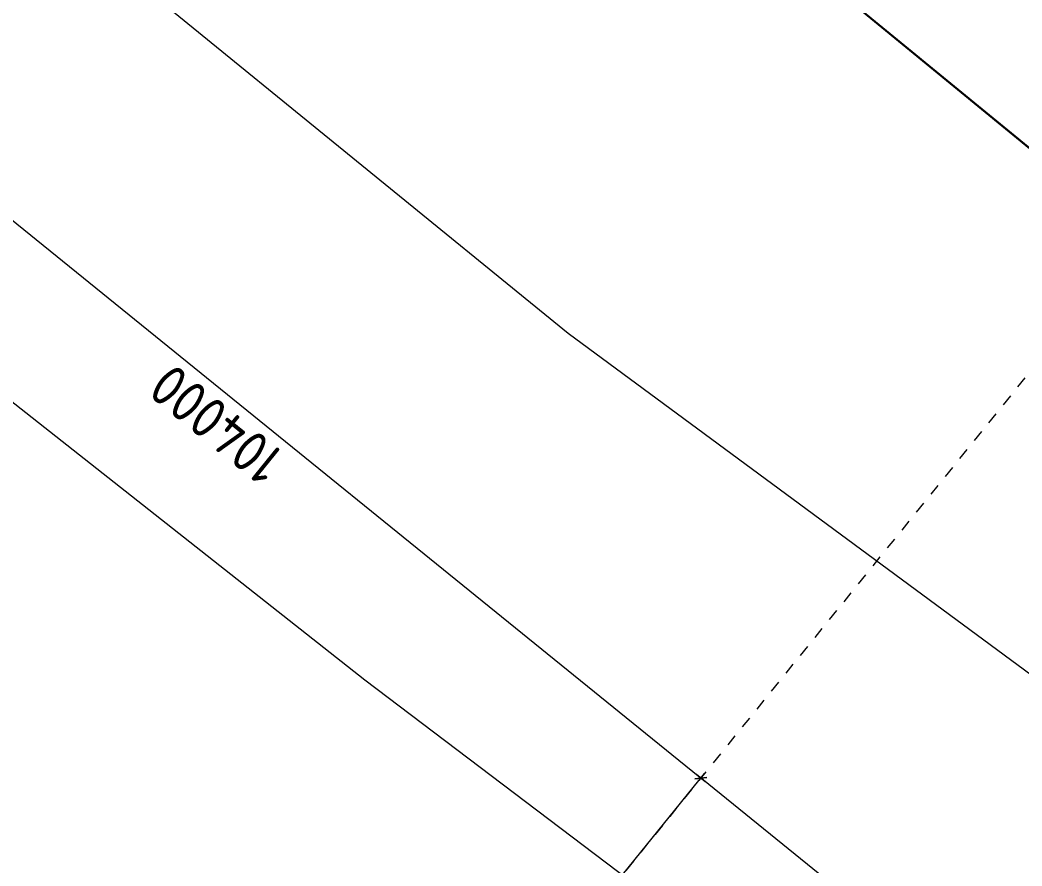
# Model space of a CAD drawing. Header units: metres. Extents: x 507649 to 509016, y 6966950 to 6967777.
# Drawn here: x 507844.67 to 507853.37, y 6967070.78 to 6967078.12 of the extents above; entities that cross this region are included whole.
import ezdxf

# ---------------------------------------------------------------- set-up
doc = ezdxf.new("R2010")
doc.units = ezdxf.units.M
doc.linetypes.add('Grid Line', pattern=[2.1, 1.2, -0.3, 0.3, -0.3])
doc.layers.get('DEFPOINTS').update_dxf_attribs({"color": 11})
doc.layers.add('D_UG_PIPES', color=252, linetype='EXIST_SWD', lineweight=0)
doc.layers.add('G-ANNO-TEXT', color=47, linetype='Continuous', lineweight=5, plot=False)
doc.layers.add('S-GRID', color=47, linetype='Continuous', lineweight=5, plot=False)
for name, color, linetype in [('mga2020bdy', 252, 'Continuous'), ('mga2020DR_UNLINED', 252, 'Continuous'), ('XREF', 7, 'Continuous')]:
    doc.layers.add(name, color=color, linetype=linetype)
doc.styles.add('Arial_1', font='ISOCP.shx', dxfattribs={"height": 360})
doc.styles.get("Standard").update_dxf_attribs({"font": 'isocp.shx'})
doc.linetypes.add('EXIST_SWD', pattern='A,5,-2.5,5,-2,["SWD",Standard,S=2.5,R=0,X=0,Y=-1.25],-8,5,-2.5,5,-2.5', length=37.5)
doc.dimstyles.new('2_5-CON-Diagonal-_mm__O', dxfattribs={"dimscale": 30.48, "dimtxt": 127.532425, "dimasz": 2.46063, "dimexe": 1.64042, "dimexo": 0.0625, "dimgap": 2.46063, "dimtad": 1, "dimdec": 0, "dimlfac": 10, "dimzin": 0, "dimdsep": 46, "dimtxsty": 'Arial_1', "dimblk1": 'OBLIQUE', "dimblk2": 'OBLIQUE', "dimsah": 1, "dimcen": 0.09, "dimdle": 1.64042, "dimazin": 0, "dimtfac": 1, "dimtdec": 4, "dimtix": 1, "dimtmove": 0, "dimatfit": 3, "dimfxl": 8.2021, "dimfxlon": 1, "dimtvp": 1, "dimtfill": 1, "dimtolj": 1, "dimtzin": 0, "dimlwd": 15, "dimlwe": 15, "dimarcsym": 2})

# ---------------------------------------------------------------- blocks, each defined once
blk = doc.blocks.new('_Oblique')
at = {"color": 0, "linetype": 'ByBlock', "lineweight": -2}
blk.add_line((-0.5, -0.5), (0.5, 0.5), dxfattribs=at)
blk = doc.blocks.new('*D65')
at = {"layer": 'DEFPOINTS', "color": 0, "transparency": 16777216}
for p in [(-2432060.7, 4041779.5), (-2431246.7, 4039415.7), (-2441894, 4038393.5)]:
    blk.add_point(p, dxfattribs=at)
at = {"layer": 'G-ANNO-TEXT', "color": 0, "lineweight": 15, "transparency": 16777216}
for p, q in [((-2432060, 4041777.7), (-2431230.4, 4039368.4)), ((-2441127.4, 4036013.4), (-2431199.4, 4039431.9)), ((-2441893.4, 4038391.7), (-2441063.8, 4035982.4))]:
    blk.add_line(p, q, dxfattribs=at)
at = {"layer": 'G-ANNO-TEXT', "color": 0, "lineweight": 15, "transparency": 16777216, "xscale": 75, "yscale": 75, "zscale": 75}
for p, rotation in [((-2431246.7, 4039415.7), 19.00040711758406), ((-2441080.1, 4036029.7), 199.000407117584)]:
    blk.add_blockref('_Oblique', p, dxfattribs=dict(at, rotation=rotation))
at = {"layer": 'G-ANNO-TEXT', "color": 0, "lineweight": 15, "transparency": 16777216, "insert": (-2436247.7, 4037967.4), "char_height": 360, "width": 576.839, "attachment_point": 5, "rotation": 19.00041, "style": 'Arial_1', "bg_fill": 3, "box_fill_scale": 1.1, "bg_fill_color": 256, "bg_fill_true_color": 13158600, "bg_fill_transparency": 0}
blk.add_mtext('\\A1;104000', dxfattribs=at)
blk = doc.blocks.new('*D66')
at = {"layer": 'DEFPOINTS', "color": 0, "transparency": 16777216}
for p in [(-2422227.3, 4045165.4), (-2421413.3, 4042801.6), (-2432060.7, 4041779.5)]:
    blk.add_point(p, dxfattribs=at)
at = {"layer": 'G-ANNO-TEXT', "color": 0, "lineweight": 15, "transparency": 16777216}
for p, q in [((-2422226.7, 4045163.6), (-2421397.1, 4042754.4)), ((-2431294, 4039399.4), (-2421366.1, 4042817.9)), ((-2432060, 4041777.7), (-2431230.4, 4039368.4))]:
    blk.add_line(p, q, dxfattribs=at)
at = {"layer": 'G-ANNO-TEXT', "color": 0, "lineweight": 15, "transparency": 16777216, "xscale": 75, "yscale": 75, "zscale": 75}
for p, rotation in [((-2421413.3, 4042801.6), 19.00040711758406), ((-2431246.7, 4039415.7), 199.000407117584)]:
    blk.add_blockref('_Oblique', p, dxfattribs=dict(at, rotation=rotation))
at = {"layer": 'G-ANNO-TEXT', "color": 0, "lineweight": 15, "transparency": 16777216, "insert": (-2426414.3, 4041353.4), "char_height": 360, "width": 576.839, "attachment_point": 5, "rotation": 19.00041, "style": 'Arial_1', "bg_fill": 3, "box_fill_scale": 1.1, "bg_fill_color": 256, "bg_fill_true_color": 13158600, "bg_fill_transparency": 0}
blk.add_mtext('\\A1;104000', dxfattribs=at)
blk = doc.blocks.new('XE_SURVEY')
at = {"layer": 'D_UG_PIPES', "flags": 128}
for points in [[(507908.3194, 6967041.0228), (507901.1557, 6967044.3926), (507883.5317, 6967052.3106), (507865.9127, 6967063.2336), (507849.4277, 6967075.4016), (507831.8857, 6967089.6886), (507819.7577, 6967102.6046), (507806.4027, 6967117.2296), (507792.9517, 6967131.7886), (507779.2537, 6967146.5056), (507765.6947, 6967161.1276), (507752.3587, 6967175.7216), (507738.5777, 6967190.6126), (507734.1857, 6967195.2312)], [(507730.3897, 6967192.1492), (507734.9557, 6967187.0926), (507748.4237, 6967172.3246), (507762.3347, 6967157.8276), (507776.0887, 6967143.5196), (507789.7917, 6967128.7186), (507803.3977, 6967114.1206), (507817.0127, 6967099.5096), (507829.1907, 6967086.9656), (507847.6597, 6967072.3926), (507863.7307, 6967060.2426), (507881.3657, 6967049.2246), (507899.9037, 6967040.1906)]]:
    blk.add_lwpolyline(points, dxfattribs=at)
at = {"layer": 'mga2020bdy'}
blk.add_polyline3d([(507930.838, 6967057.8357, 2.6598), (507915.4881, 6967050.2403, 2.5958), (507903.4983, 6967048.5571, 2.5416), (507893.762, 6967051.4616, 2.4345), (507887.5482, 6967055.1874, 2.5483), (507870.142, 6967064.4675, 2.562), (507855.0202, 6967075.7097, 2.6216), (507843.8667, 6967084.8488, 2.5463), (507836.2453, 6967091.4954, 2.6591), (507828.0516, 6967099.5927, 2.6128), (507822.8901, 6967104.7499, 2.5487)], dxfattribs=at)
at = {"layer": 'mga2020DR_UNLINED'}
blk.add_polyline3d([(507718.4248, 6967220.6204, 3.0012), (507725.6244, 6967210.2799, 2.9424), (507732.1584, 6967201.9844, 2.9077), (507741.4475, 6967191.296, 2.95), (507746.9433, 6967185.5466, 2.9222), (507758.3381, 6967173.2262, 2.8226), (507765.7408, 6967164.8787, 2.9098), (507775.6699, 6967154.8793, 2.9261), (507781.8847, 6967148.1362, 2.8413), (507791.7442, 6967137.916, 2.8356), (507798.2045, 6967130.6418, 2.7059), (507807.5922, 6967120.7067, 2.6962), (507815.0365, 6967113.7882, 2.6864), (507822.8901, 6967104.7499, 2.5487), (507828.0516, 6967099.5927, 2.6128), (507836.2453, 6967091.4954, 2.6591), (507843.8667, 6967084.8488, 2.5463), (507855.0202, 6967075.7097, 2.6216), (507861.771, 6967070.7822, 2.5268), (507870.142, 6967064.4675, 2.562), (507887.5482, 6967055.1874, 2.5483), (507893.762, 6967051.4616, 2.4345), (507903.4983, 6967048.5571, 2.5416)], dxfattribs=at)
blk = doc.blocks.new('25027_BNP_Skygate Play-Sheet - 000101 - SITE PLAN')
at = {"layer": 'G-ANNO-TEXT', "lineweight": 15}
dim = blk.add_linear_dim(base=(-2431246.71, 4039415.67), p1=(-2441894.02, 4038393.48), p2=(-2432060.65, 4041779.46), angle=19.000407, dimstyle='2_5-CON-Diagonal-_mm__O', override={"dimpost": '<>', "dimfxl": 1040}, dxfattribs=at)
dim.commit()
dim.dimension.update_dxf_attribs({"geometry": '*D65', "text_midpoint": (-2436247.66, 4037967.39)})
dim = blk.add_linear_dim(base=(-2421413.34, 4042801.65), p1=(-2432060.65, 4041779.46), p2=(-2422227.28, 4045165.44), angle=19.000407, dimstyle='2_5-CON-Diagonal-_mm__O', override={"dimpost": '<>', "dimfxl": 1040}, dxfattribs=at)
dim.commit()
dim.dimension.update_dxf_attribs({"geometry": '*D66', "text_midpoint": (-2426414.29, 4041353.37)})
at = {"layer": 'S-GRID', "linetype": 'Grid Line'}
blk.add_line((-2404982.3, 3963140.03), (-2433885.1, 4047077.91), dxfattribs=at)
blk = doc.blocks.new('XE_ARCH')
at = {"xscale": 0.001, "yscale": 0.001, "zscale": 0.001, "rotation": 121.996}
blk.add_blockref('25027_BNP_Skygate Play-Sheet - 000101 - SITE PLAN', (509988.1258, 6971273.7702), dxfattribs=at)

msp = doc.modelspace()

# ---------------------------------------------------------------- block references
at = {"layer": 'XREF'}
msp.add_blockref('XE_ARCH', (0, 0), dxfattribs=at)

# ---------------------------------------------------------------- next in the draw order: block references
msp.add_blockref('XE_SURVEY', (0, 0), dxfattribs=at)

doc.saveas('drawing.dxf')
